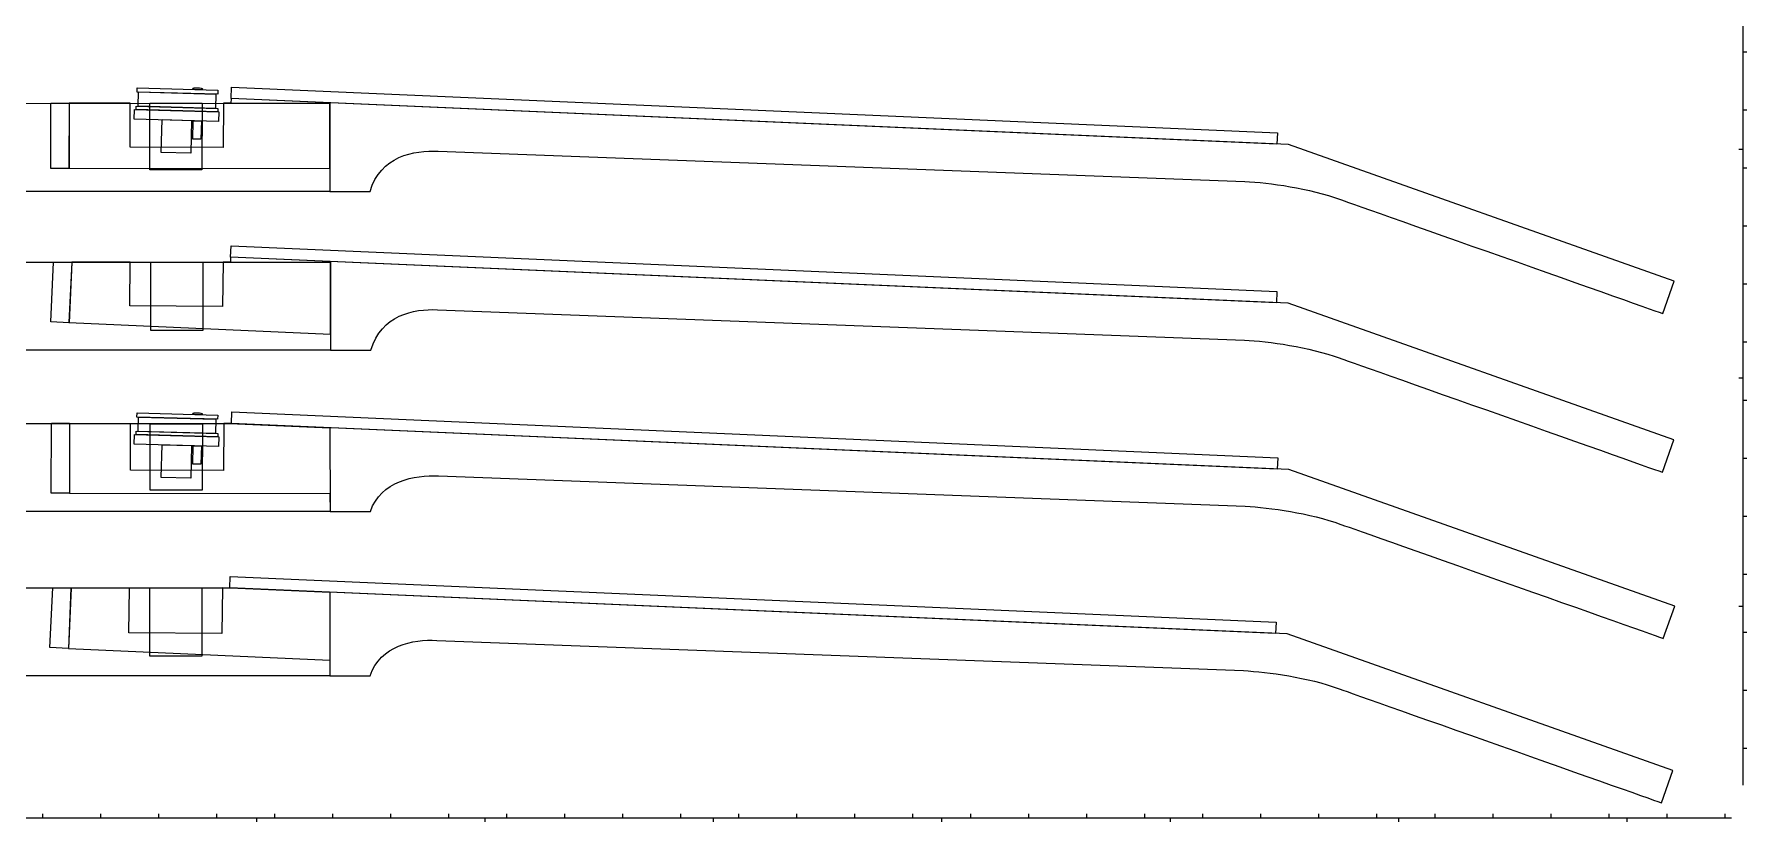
# Model space of a CAD drawing. Extents: x 14 to 1178, y 12 to 836.
# Drawn here: x 424 to 1174, y 15 to 360 of the extents above; entities that cross this region are included whole.
import ezdxf

# ---------------------------------------------------------------- set-up
doc = ezdxf.new("R2010")
doc.units = 0
doc.layers.add('Gibson-Explorer-00-1958', color=7, linetype='CONTINUOUS')

msp = doc.modelspace()

# ---------------------------------------------------------------- linework, layer by layer
at = {"layer": 'Gibson-Explorer-00-1958', "color": 7}
for points in [[(1172.29947, 810.661644), (1172.29947, 31.069965)], [(1172.327022, 351.988868), (1174.008255, 351.988868)], [(1172.327022, 326.588869), (1174.008255, 326.588869)], [(1172.327022, 301.188869), (1174.008255, 301.188869)], [(1172.327022, 275.78887), (1174.008255, 275.78887)], [(1172.327022, 250.38887), (1174.008255, 250.38887)], [(1172.327022, 224.989217), (1174.008255, 224.989217)], [(1172.327022, 199.589217), (1174.008255, 199.589217)], [(1172.327022, 174.189218), (1174.008255, 174.189218)], [(1172.327022, 148.789219), (1174.008255, 148.789219)], [(1172.327022, 123.389219), (1174.008255, 123.389219)], [(1172.327022, 97.98922), (1174.008255, 97.98922)], [(1172.327022, 72.589221), (1174.008255, 72.589221)], [(1172.327022, 47.189221), (1174.008255, 47.189221)], [(20.028062, 16.74698), (1167.376104, 16.74698)], [(427.900666, 16.774539), (427.900666, 18.455747)], [(453.300665, 16.774539), (453.300665, 18.455747)], [(478.700665, 16.774539), (478.700665, 18.455747)], [(504.100664, 16.774539), (504.100664, 18.455747)], [(529.500663, 16.774539), (529.500663, 18.455747)], [(554.900663, 16.774539), (554.900663, 18.455747)], [(580.300662, 16.774539), (580.300662, 18.455747)], [(605.700485, 16.774539), (605.700485, 18.455747)], [(631.100485, 16.774539), (631.100485, 18.455747)], [(656.500484, 16.774539), (656.500484, 18.455747)], [(681.900483, 16.774539), (681.900483, 18.455747)], [(707.300483, 16.774539), (707.300483, 18.455747)], [(732.700482, 16.774539), (732.700482, 18.455747)], [(758.100481, 16.774539), (758.100481, 18.455747)], [(783.500481, 16.774539), (783.500481, 18.455747)], [(808.90048, 16.774539), (808.90048, 18.455747)], [(834.300479, 16.774539), (834.300479, 18.455747)], [(859.700479, 16.774539), (859.700479, 18.455747)], [(885.100478, 16.774539), (885.100478, 18.455747)], [(910.500478, 16.774539), (910.500478, 18.455747)], [(935.900477, 16.774539), (935.900477, 18.455747)], [(961.300476, 16.774539), (961.300476, 18.455747)], [(986.700476, 16.774539), (986.700476, 18.455747)], [(1012.100475, 16.774539), (1012.100475, 18.455747)], [(1037.500474, 16.774539), (1037.500474, 18.455747)], [(1062.900474, 16.774539), (1062.900474, 18.455747)], [(1088.300473, 16.774539), (1088.300473, 18.455747)], [(1113.700472, 16.774539), (1113.700472, 18.455747)], [(1139.100472, 16.774539), (1139.100472, 18.455747)], [(1164.500471, 16.774539), (1164.500471, 18.455747)]]:
    msp.add_lwpolyline(points, dxfattribs=at)
at = {"layer": 'Gibson-Explorer-00-1958', "color": 1}
for points in [[(1172.29947, 810.661644), (1172.29947, 31.069965)], [(1172.327022, 351.988868), (1174.008255, 351.988868)], [(1142.29752, 251.55986), (973.365899, 311.381875), (973.354258, 311.35016), (510.330508, 331.499835), (510.330508, 331.499835), (510.22351, 329.505124), (507.00459, 329.505124), (506.847498, 310.045849), (466.161285, 310.282182), (466.100289, 329.505124), (439.435935, 329.500291), (439.346364, 301.032779), (553.560742, 300.8998), (553.578734, 290.895929), (571.161143, 290.893812)], [(509.779222, 329.505141), (553.541234, 329.505141)], [(553.560672, 300.899828), (553.560672, 329.014216)], [(1172.327022, 326.588869), (1174.008255, 326.588869)], [(600.960351, 308.5203), (954.256598, 295.265639)], [(1172.322225, 309.2249), (1170.58931, 309.2249)], [(1172.327022, 301.188869), (1174.008255, 301.188869)], [(1172.327022, 275.78887), (1174.008255, 275.78887)], [(1142.083913, 182.128439), (973.152292, 241.950454), (973.140651, 241.918422), (510.117254, 262.068439), (510.012514, 259.922492), (506.836491, 259.922492), (506.639747, 240.465281), (465.954557, 240.820126), (466.114401, 259.871502), (440.611073, 259.898701), (439.335005, 233.464142), (553.812414, 228.357475), (553.929889, 221.433178), (571.568777, 221.433178)], [(510.012443, 259.922485), (554.181843, 259.922485)], [(553.812343, 228.357486), (553.812343, 259.922485)], [(1137.290369, 237.421109), (1142.297485, 251.559782), (1142.29752, 251.55986)], [(1172.327022, 250.38887), (1174.008255, 250.38887)], [(600.747556, 239.088947), (954.043097, 225.834289)], [(1172.327022, 224.989217), (1174.008255, 224.989217)], [(1172.322225, 209.224806), (1170.58931, 209.224806)], [(1172.327022, 199.589217), (1174.008255, 199.589217)], [(1142.462197, 109.411088), (973.530576, 169.233103), (973.519287, 169.201424), (510.495361, 189.351095), (510.495361, 189.351095), (507.211529, 189.37452), (507.012386, 168.720485), (466.326138, 168.956818), (466.265178, 189.123716), (439.600823, 189.191929), (439.511253, 158.884046), (553.62523, 158.751067), (553.743728, 150.856976), (571.326102, 150.85486)], [(1137.076903, 167.989413), (1142.083984, 182.128429), (1142.083913, 182.128439)], [(1172.327022, 174.189218), (1174.008255, 174.189218)], [(601.125487, 166.371567), (954.421416, 153.116909)], [(1172.327022, 148.789219), (1174.008255, 148.789219)], [(1172.327022, 123.389219), (1174.008255, 123.389219)], [(1141.713215, 37.454072), (972.781593, 97.276083), (972.769952, 97.244051), (509.746378, 117.394072), (509.760842, 117.310012), (506.501775, 117.372023), (506.268907, 97.37841), (465.583717, 97.733255), (465.835177, 117.281761), (440.331849, 117.30896), (439.081605, 90.788959), (553.559049, 85.682296), (553.559049, 78.870997), (571.197937, 78.870997)], [(1137.455187, 95.27238), (1142.462303, 109.411049), (1142.462197, 109.411088)], [(1172.322225, 109.224709), (1170.58931, 109.224709)], [(1172.327022, 97.98922), (1174.008255, 97.98922)], [(600.376504, 94.414579), (953.672398, 81.159918)], [(1172.327022, 72.589221), (1174.008255, 72.589221)], [(1172.327022, 47.189221), (1174.008255, 47.189221)], [(1136.706204, 23.315042), (1141.713285, 37.454061), (1141.713215, 37.454072)], [(20.028062, 16.74698), (1167.376104, 16.74698)], [(427.900666, 16.774539), (427.900666, 18.455747)], [(453.300665, 16.774539), (453.300665, 18.455747)], [(478.700665, 16.774539), (478.700665, 18.455747)], [(504.100664, 16.774539), (504.100664, 18.455747)], [(521.464986, 16.769716), (521.464986, 15.036833)], [(529.500663, 16.774539), (529.500663, 18.455747)], [(554.900663, 16.774539), (554.900663, 18.455747)], [(580.300662, 16.774539), (580.300662, 18.455747)], [(605.700485, 16.774539), (605.700485, 18.455747)], [(621.464889, 16.769716), (621.464889, 15.036833)], [(631.100485, 16.774539), (631.100485, 18.455747)], [(656.500484, 16.774539), (656.500484, 18.455747)], [(681.900483, 16.774539), (681.900483, 18.455747)], [(707.300483, 16.774539), (707.300483, 18.455747)], [(721.465004, 16.769716), (721.465004, 15.036833)], [(732.700482, 16.774539), (732.700482, 18.455747)], [(758.100481, 16.774539), (758.100481, 18.455747)], [(783.500481, 16.774539), (783.500481, 18.455747)], [(808.90048, 16.774539), (808.90048, 18.455747)], [(821.465084, 16.769716), (821.465084, 15.036833)], [(834.300479, 16.774539), (834.300479, 18.455747)], [(859.700479, 16.774539), (859.700479, 18.455747)], [(885.100478, 16.774539), (885.100478, 18.455747)], [(910.500478, 16.774539), (910.500478, 18.455747)], [(921.465163, 16.769716), (921.465163, 15.036833)], [(935.900477, 16.774539), (935.900477, 18.455747)], [(961.300476, 16.774539), (961.300476, 18.455747)], [(986.700476, 16.774539), (986.700476, 18.455747)], [(1012.100475, 16.774539), (1012.100475, 18.455747)], [(1021.465278, 16.769716), (1021.465278, 15.036833)], [(1037.500474, 16.774539), (1037.500474, 18.455747)], [(1062.900474, 16.774539), (1062.900474, 18.455747)], [(1088.300473, 16.774539), (1088.300473, 18.455747)], [(1113.700472, 16.774539), (1113.700472, 18.455747)], [(1121.465358, 16.769716), (1121.465358, 15.036833)], [(1139.100472, 16.774539), (1139.100472, 18.455747)], [(1164.500471, 16.774539), (1164.500471, 18.455747)]]:
    msp.add_lwpolyline(points, dxfattribs=at)
for points in [[(504.482722, 333.400856), (469.136542, 334.369273), (469.186848, 336.203442), (504.533028, 335.235025), (504.482722, 333.400856)], [(503.506904, 327.203474), (469.637663, 328.131238), (469.809395, 334.395456), (503.67846, 333.467693), (503.506904, 327.203474)], [(497.785448, 335.733874)], [(968.268507, 311.50934), (510.329061, 331.503299), (510.546761, 336.498685), (968.486242, 316.50473), (968.268507, 311.50934)], [(553.578769, 290.887), (59.984967, 290.887), (59.984967, 329.387321), (553.553122, 329.505141), (553.578875, 290.887)], [(439.367672, 300.955637), (431.371576, 300.955637), (431.461181, 329.500319), (439.457242, 329.500319), (439.367672, 300.955637)], [(504.873918, 321.524236), (467.961792, 322.535371), (468.078209, 326.785584), (504.99037, 325.774449), (504.873918, 321.524236)], [(504.496657, 325.743444), (468.792901, 326.72116), (468.832165, 328.153286), (504.53578, 327.17557), (504.496657, 325.743444)], [(497.518819, 300.3493), (474.705739, 300.3493), (474.793933, 329.550618), (497.607013, 329.550618), (497.518819, 300.3493)], [(492.672252, 307.620174), (479.78655, 307.972951), (480.178768, 322.290423), (493.06447, 321.937645), (492.672252, 307.620174)], [(497.138136, 313.721437), (493.5585, 313.819622), (493.777963, 321.828436), (497.357388, 321.730251), (497.138136, 313.721437)], [(968.054936, 242.077924), (510.115454, 262.071879), (510.333542, 267.067269), (968.27267, 247.072968), (968.054936, 242.077924)], [(553.929818, 221.426645), (60.630063, 221.417684), (60.630063, 259.917656), (510.289092, 259.917656), (553.899515, 259.922489), (553.929854, 221.426648)], [(439.463769, 233.430734), (431.403643, 233.772487), (432.619739, 259.908014), (440.580663, 259.878734), (439.463769, 233.430737)], [(497.955981, 230.071076), (475.142548, 230.071076), (475.142548, 259.904225), (497.955981, 259.904225), (497.955981, 230.071076)], [(553.743622, 150.856966), (60.149816, 150.856966), (60.149816, 189.357283), (509.808996, 189.357283), (553.551746, 187.469371), (553.743622, 150.856966)], [(439.532525, 158.881281), (431.536429, 158.881281), (431.625999, 189.470281), (439.622095, 189.470281), (439.532525, 158.881281)], [(504.448962, 191.1446), (469.102781, 192.113017), (469.153087, 193.947183), (504.499268, 192.978769), (504.448962, 191.1446)], [(503.473143, 184.947218), (469.603867, 185.874982), (469.775634, 192.139197), (503.644699, 191.211433), (503.473143, 184.947218)], [(497.683636, 160.207644), (474.870556, 160.207644), (474.958751, 189.224991), (497.771831, 189.224991), (497.683636, 160.207644)], [(497.751687, 193.477618)], [(968.433184, 169.360572), (510.493879, 189.354528), (510.711614, 194.349917), (968.651271, 174.355958), (968.433184, 169.360572)], [(504.840157, 179.267976), (467.928031, 180.279111), (468.044448, 184.529329), (504.956609, 183.51819), (504.840157, 179.267976)], [(504.462896, 183.487184), (468.75914, 184.464904), (468.798404, 185.89703), (504.502019, 184.91931), (504.462896, 183.487184)], [(492.638491, 165.363918), (479.752789, 165.716696), (480.145007, 180.034167), (493.030709, 179.681389), (492.638491, 165.363918)], [(497.104375, 171.465181), (493.524739, 171.563366), (493.744167, 179.57218), (497.323627, 179.473995), (497.104375, 171.465181)], [(967.684237, 97.403552), (509.744579, 117.397508), (509.962666, 122.392897), (967.901971, 102.398596), (967.684237, 97.403552)], [(553.558978, 78.871007), (60.259198, 78.862047), (60.259198, 117.362022), (509.918216, 117.362022), (553.528639, 115.472731), (553.558978, 78.871004)], [(439.092929, 90.875096), (431.032768, 91.21685), (432.248899, 117.352377), (440.209823, 117.323096), (439.092929, 90.875096)], [(497.585106, 87.515442), (474.771708, 87.515442), (474.771708, 117.348588), (497.585106, 117.348588), (497.585106, 87.515442)]]:
    msp.add_lwpolyline(points, close=True, dxfattribs=at)
for points in [[(495.669311, 335.298761), (494.507613, 335.330441), (493.572435, 335.576778), (493.579843, 335.848943)], [(493.579843, 335.848943), (493.587604, 336.12007), (494.534672, 336.314719), (495.696192, 336.283022)], [(497.785448, 335.733874), (497.77804, 335.461713), (496.830831, 335.266718), (495.669311, 335.298761)], [(495.696192, 336.283022), (496.857678, 336.250989), (497.792856, 336.005005), (497.785448, 335.733874)], [(571.161143, 290.893812), (575.755156, 306.347133), (590.452266, 308.981254), (600.960351, 308.5203)], [(954.256598, 295.265639), (964.988768, 294.682042), (982.372704, 292.307682), (996.117949, 287.328139)], [(996.117949, 287.328139), (996.421126, 287.217896), (1137.290369, 237.421109), (1137.290369, 237.421109)], [(571.568777, 221.433178), (576.162826, 236.889254), (590.239153, 239.549558), (600.747556, 239.088947)], [(954.043097, 225.834289), (964.775267, 225.250689), (982.159908, 222.875983), (995.904448, 217.895755)], [(995.904448, 217.895755), (996.207625, 217.7862), (1137.076903, 167.989413), (1137.076903, 167.989413)], [(495.63555, 193.042502), (494.473853, 193.074181), (493.538674, 193.320522), (493.546082, 193.592683)], [(493.546082, 193.592683), (493.553843, 193.863814), (494.500911, 194.058459), (495.662396, 194.026766)], [(497.751687, 193.477618), (497.744279, 193.205457), (496.797071, 193.010462), (495.63555, 193.042502)], [(495.662396, 194.026766), (496.823917, 193.994734), (497.759096, 193.748745), (497.751687, 193.477618)], [(571.326102, 150.85486), (575.92015, 164.198403), (590.61726, 166.832521), (601.125487, 166.371567)], [(954.421416, 153.116909), (965.153586, 152.533309), (982.537874, 150.158949), (996.282766, 145.17941)], [(996.282766, 145.17941), (996.585944, 145.069167), (1137.455187, 95.27238), (1137.455187, 95.27238)], [(571.197937, 78.870997), (575.791951, 92.214883), (589.868277, 94.875187), (600.376504, 94.414579)], [(953.672398, 81.159918), (964.404568, 80.576317), (981.789209, 78.201615), (995.533784, 73.221384)], [(995.533784, 73.221384), (995.836926, 73.111829), (1136.706204, 23.315042), (1136.706204, 23.315042)]]:
    msp.add_open_spline(points, degree=3, dxfattribs=at)

doc.saveas('drawing.dxf')
